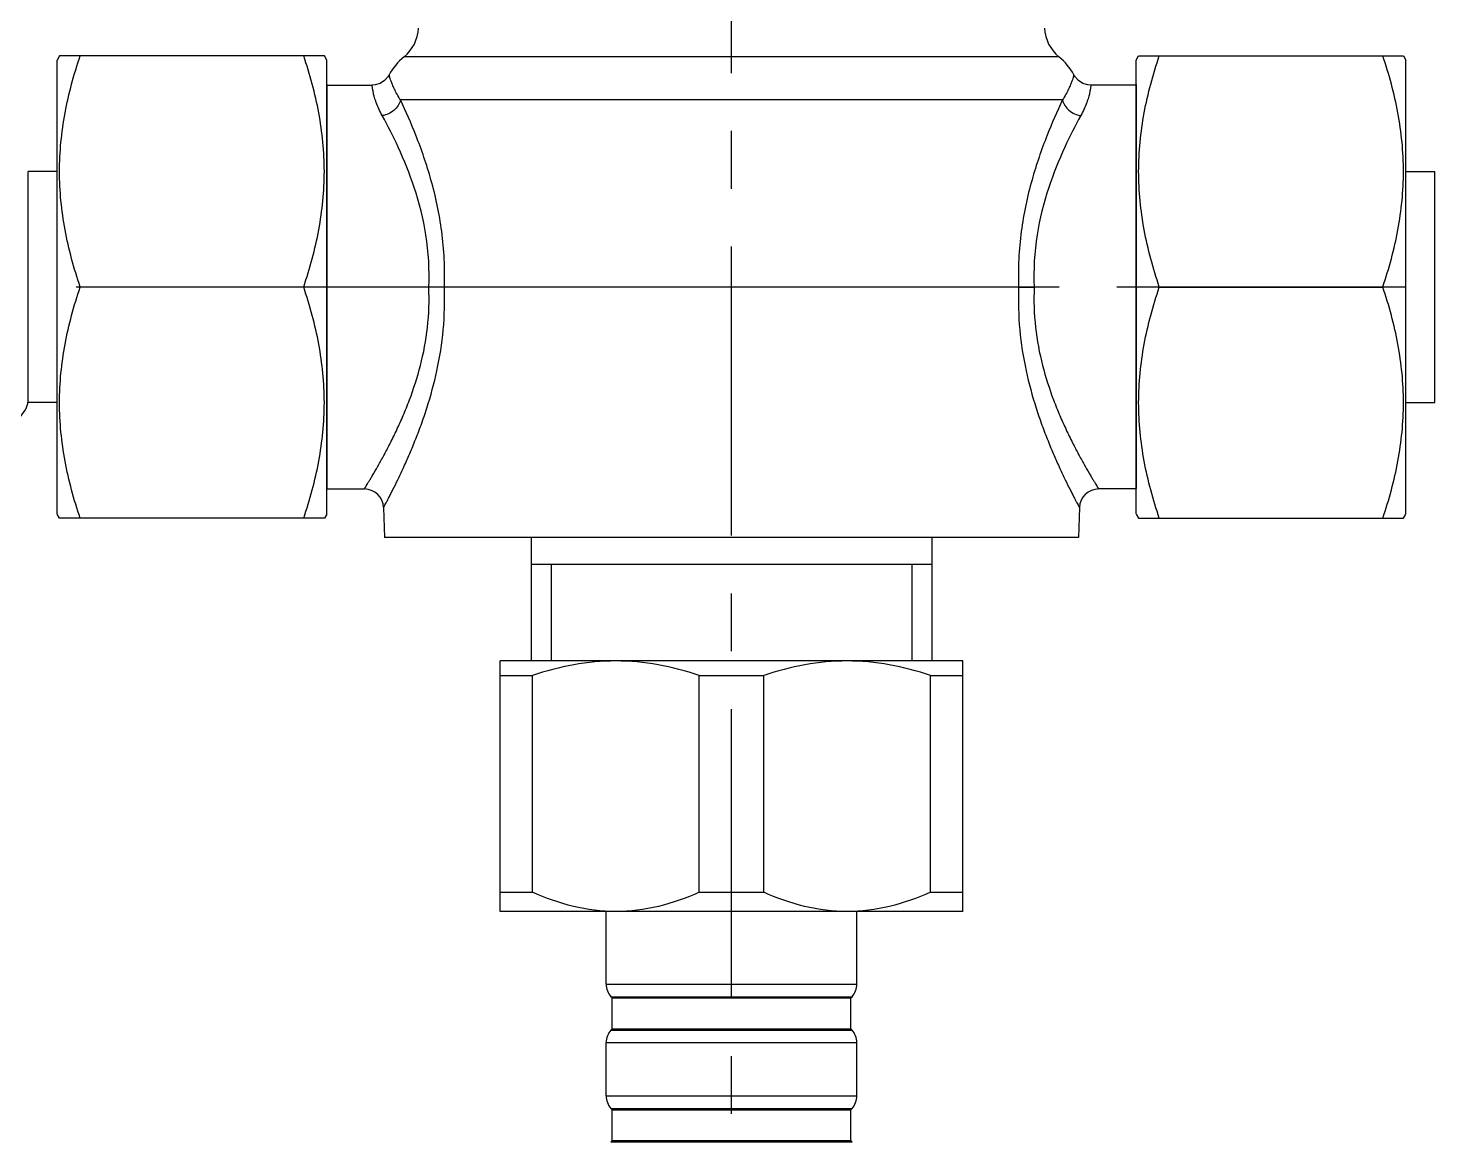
# Model space of a CAD drawing. Extents: x 0 to 1693, y 0 to 1240.
# Drawn here: x 446.2 to 519.2, y 318.9 to 376.7 of the extents above; entities that cross this region are included whole.
import ezdxf

# ---------------------------------------------------------------- set-up
doc = ezdxf.new("R2010")
doc.units = 0
doc.header["$LTSCALE"] = 40
doc.header["$MEASUREMENT"] = 0
doc.linetypes.add('CENTER', pattern=[0.6, 0.375, -0.075, 0.075, -0.075])
doc.layers.add('DEF_LAYER_ASSEM_MEMBER', color=7, linetype='CONTINUOUS')
doc.layers.add('DEF_LAYER_AXIS', color=7, linetype='CONTINUOUS')

msp = doc.modelspace()

# ---------------------------------------------------------------- linework, layer by layer
at = {"layer": 'DEF_LAYER_ASSEM_MEMBER', "color": 7, "linetype": 'Continuous'}
for p, q in [((447.8187863742169, 375.2578313945578), (447.6896872734169, 375.0342251927577)), ((461.5606720187166, 375.2576861618578), (447.8187025281168, 375.2576861618572)), ((461.6896872734169, 375.0342251927583), (461.5605881726169, 375.2578313945584)), ((503.6896872734178, 375.034225192759), (503.8187863742178, 375.257831394559)), ((503.8187025281181, 375.2576861618585), (517.5606720187179, 375.2576861618585)), ((517.5605881726178, 375.257831394559), (517.6896872734178, 375.034225192759)), ((447.6896872734178, 351.4816762772575), (447.6896872734169, 375.0336960463574)), ((461.6896872734178, 351.4816762772581), (461.6896872734169, 375.0336960463579)), ((503.6896872734178, 351.4816762772588), (503.6896872734178, 375.0336960463586)), ((517.6896872734178, 351.4816762772588), (517.6896872734178, 375.0336960463586)), ((461.6896872734169, 373.757686161808), (461.6896872734173, 352.802686161808)), ((461.6896872734169, 373.7351861618578), (464.0408449458173, 373.7351861618579)), ((503.6896872734178, 373.7351861618586), (501.3385296010174, 373.7351861618585)), ((503.6896872734178, 373.7576861618087), (503.6896872734178, 352.8026861618088)), ((446.1896872734173, 357.2576861618572), (446.1896872734169, 369.2576861618572)), ((447.6896872734169, 369.2576861618572), (446.1896872734169, 369.2576861618572)), ((517.6896872734178, 369.2576861618585), (519.1896872734178, 369.2576861618585)), ((519.1896872734178, 357.2576861618585), (519.1896872734178, 369.2576861618585)), ((460.4896872734171, 363.2576861618577), (448.8896872734172, 363.2576861618574)), ((497.5895075619178, 363.2576861618585), (467.7898669860178, 363.2576861618585)), ((504.8896872734181, 363.2576861618585), (516.489687273418, 363.2576861618585)), ((447.6896872734173, 357.2576861618572), (446.1896872734173, 357.2576861618572)), ((517.6896872734178, 357.2576861618585), (519.1896872734178, 357.2576861618585)), ((461.6896872734178, 352.7801861618578), (463.6359108575175, 352.7801861618578)), ((503.6896872734173, 352.7801861618585), (501.7434636893177, 352.7801861618585)), ((447.8187863742178, 351.2575409290575), (447.6896872734178, 351.4811471309577)), ((461.5606720187175, 351.2576861618578), (447.8187025281177, 351.2576861618572)), ((461.6896872734178, 351.4811471309582), (461.5605881726178, 351.2575409290581)), ((464.6353016846178, 351.8150856585585), (464.6896872734178, 350.2576861618585)), ((500.7440728623178, 351.8150856585585), (500.6896872734178, 350.2576861618585)), ((503.6896872734178, 351.4811471309589), (503.8187863742178, 351.2575409290588)), ((503.8187025281181, 351.2576861618585), (517.5606720187179, 351.2576861618585)), ((517.5605881726178, 351.2575409290588), (517.6896872734178, 351.4811471309589)), ((500.6896872734178, 350.2576861618585), (464.6896872734178, 350.2576861618585)), ((472.2896872734177, 350.2576861618585), (472.2896872734177, 343.8576861618585)), ((493.0896872734174, 350.2576861618585), (493.0896872734174, 343.8576861618585)), ((493.0896872734174, 348.8576861618585), (472.2896872734177, 348.8576861618585)), ((494.6896872734178, 343.8576861618585), (470.6896872734178, 343.8576861618585)), ((470.6896872734178, 330.8576861618585), (470.6896872734178, 343.8576861671585)), ((494.6896872734178, 330.8576861618585), (494.6896872734178, 343.8576861618585)), ((470.6896872734178, 343.1076524640586), (472.3595602545174, 343.1076524640586)), ((472.3595602545174, 331.8576861618585), (472.3595602545174, 343.1076524640586)), ((481.0198142923177, 343.1076524640586), (484.3595602545174, 343.1076524640586)), ((481.0198142923177, 331.8576861618585), (481.0198142923177, 343.1076524640586)), ((484.3595602545174, 331.8576861618585), (484.3595602545174, 343.1076524640586)), ((493.0198142923177, 343.1076524640586), (494.6896872734178, 343.1076524640586)), ((493.0198142923177, 331.8576861618585), (493.0198142923177, 343.1076524640586)), ((470.6896872734178, 331.8576861618585), (472.3595602545174, 331.8576861618585)), ((481.0198142923177, 331.8576861618585), (484.3595602545174, 331.8576861618585)), ((493.0198142923177, 331.8576861618585), (494.6896872734178, 331.8576861618585)), ((494.6896872842176, 330.8576861618585), (470.6896872627176, 330.8576861618585)), ((476.1896872734178, 327.0937603628585), (476.1896872734178, 330.8576861618585)), ((489.1896872734178, 327.0937603628585), (489.1896872734178, 330.8576861618585)), ((476.4896872734175, 326.3743185136585), (476.4327321895175, 326.4402934539585)), ((476.4896872734175, 326.3743185136585), (488.8896872734176, 326.3743185136585)), ((476.4896872734175, 324.7743185136585), (476.4896872734175, 326.3743185136585)), ((488.8896872734176, 326.3743185136585), (488.9466423573176, 326.4402934539585)), ((488.8896872734176, 324.7743185136585), (488.8896872734176, 326.3743185136585)), ((476.4327321895175, 324.7083435733585), (476.4896872734175, 324.7743185136585)), ((476.4896872734175, 324.7743185136585), (488.8896872734176, 324.7743185136585)), ((488.9466423573176, 324.7083435733585), (488.8896872734176, 324.7743185136585)), ((476.1896872734178, 321.2937603628585), (476.1896872734178, 324.0548766644585)), ((489.1896872734178, 321.2937603628585), (489.1896872734178, 324.0548766644585)), ((476.4896872734175, 320.5743185136585), (476.4327321895175, 320.6402934539585)), ((476.4896872734175, 320.5743185136585), (488.8896872734176, 320.5743185136585)), ((476.4896872734175, 318.9743185136585), (476.4896872734175, 320.5743185136585)), ((488.8896872734176, 320.5743185136585), (488.9466423573176, 320.6402934539585)), ((488.8896872734176, 318.9743185136585), (488.8896872734176, 320.5743185136585)), ((476.4327321895175, 318.9083435733585), (476.4896872734175, 318.9743185136585)), ((476.4896872734175, 318.9743185136585), (488.8896872734176, 318.9743185136585)), ((488.9466423573176, 318.9083435733585), (488.8896872734176, 318.9743185136585))]:
    msp.add_line(p, q, dxfattribs=at)
at = {"layer": 'DEF_LAYER_ASSEM_MEMBER', "color": 9, "linetype": 'Continuous'}
for p, q in [((499.6838483091178, 375.1976415659585), (465.6955262377178, 375.1976415659585)), ((499.8662956608177, 372.9622731621585), (465.5130788860179, 372.9622731621585)), ((476.1896872734178, 327.0937603628585), (489.1896872734178, 327.0937603628585)), ((476.4327321895175, 326.4402934539585), (488.9466423573176, 326.4402934539585)), ((476.4327321895175, 324.7083435733585), (488.9466423573176, 324.7083435733585)), ((476.1896872734178, 324.0548766644585), (489.1896872734178, 324.0548766644585)), ((476.1896872734178, 321.2937603628585), (489.1896872734178, 321.2937603628585)), ((476.4327321895175, 320.6402934539585), (488.9466423573176, 320.6402934539585)), ((476.4327321895175, 318.9083435733585), (488.9466423573176, 318.9083435733585))]:
    msp.add_line(p, q, dxfattribs=at)
at = {"layer": 'DEF_LAYER_ASSEM_MEMBER', "color": 2, "linetype": 'Continuous'}
for p, q in [((473.3296872734177, 348.8576861618585), (473.3296872734177, 343.8576861618585)), ((492.0496872734175, 348.8576861618585), (492.0496872734175, 343.8576861618585))]:
    msp.add_line(p, q, dxfattribs=at)
at = {"layer": 'DEF_LAYER_ASSEM_MEMBER', "color": 7, "linetype": 'Continuous'}
for points in [[(464.9238286684176, 374.2657826053585), (464.8608350276177, 374.1628084677585), (464.6787886949178, 373.9651032168586), (464.4505563850175, 373.8229709929585), (464.1925812321178, 373.7467651560585), (464.0408448264175, 373.7351861672585)], [(501.3385297204177, 373.7351861672585), (501.1867933348176, 373.7467651529585), (500.9288181915176, 373.8229709796585), (500.7005858803177, 373.9651031933585), (500.5185395384178, 374.1628084402585), (500.4555458784175, 374.2657826053585)]]:
    msp.add_lwpolyline(points, dxfattribs=at)
for centre, radius, start, end in [((464.4440227984178, 376.7576861618585), 2, 308.7373829715939, 357.9999999999997), ((500.9353517485179, 376.7576861618585), 2, 182.0000000000003, 231.2626170284049), ((467.5727813967178, 372.8575746720585), 3, 128.7373829715952, 152.0044573249009), ((497.8065931501178, 372.8575746720585), 3, 27.99554267509914, 51.2626170284048), ((444.9896872734171, 357.4576861618575), 1.2, 270, 1.628443996909321e-12), ((463.6359108576175, 351.7801861618585), 1, 1.999999999100962, 90.00000000139396), ((501.7434636893177, 351.7801861618585), 1, 89.99999999839761, 178.000000000899), ((477.1896872734178, 327.0937603628585), 1, 180, 220.8035048350934), ((488.1896872734178, 327.0937603628585), 1, 319.1964951649066, 0), ((477.1896872734178, 324.0548766644585), 1, 139.1964951649066, 180), ((488.1896872734178, 324.0548766644585), 1, 0, 40.80350483509341), ((477.1896872734178, 321.2937603628585), 1, 180, 220.8035048350934), ((488.1896872734178, 321.2937603628585), 1, 319.1964951649066, 0)]:
    msp.add_arc(centre, radius, start, end, dxfattribs=at)
for points, start_tangent, end_tangent in [([(448.8896872734172, 363.2576861618574), (448.1072850631167, 366.2251874498575), (447.8187026358169, 369.2577434314576), (448.1079991576166, 372.2902460323576), (448.8907345979169, 375.2576861618574)], (-0.3161121888528309, 0.9487218159495817), (0.316242206558411, 0.9486784844145394)), ([(460.4896872734171, 363.2576861618577), (461.2720894837166, 366.225187449858), (461.5606719110169, 369.2577434314582), (461.2713753893167, 372.2902460323581), (460.4886399489169, 375.2576861618577)], (0.316112188852764, 0.9487218159496041), (-0.316242206558478, 0.948678484414517)), ([(504.8896872734181, 363.2576861618585), (504.1072850631181, 366.2251874498587), (503.8187026358178, 369.2577434314588), (504.107999157518, 372.2902460323588), (504.8907345979178, 375.2576861618585)], (-0.3161121888527975, 0.9487218159495929), (0.3162422065584444, 0.9486784844145282)), ([(516.489687273418, 363.2576861618585), (517.272089483718, 366.2251874498587), (517.5606719110178, 369.2577434314588), (517.2713753892181, 372.2902460323588), (516.4886399489178, 375.2576861618585)], (0.3161121888527975, 0.9487218159495932), (-0.3162422065584445, 0.9486784844145282)), ([(448.8907344973177, 351.2576861618574), (448.107999282317, 354.2251277172573), (447.8187026287173, 357.2576308406574), (448.1072849668171, 360.2901862866575), (448.8896872734172, 363.2576861618574)], (-0.3162422243886192, 0.9486784784708348), (0.3161121888500339, 0.9487218159505137)), ([(460.4886400496175, 351.2576861618577), (461.2713752645172, 354.2251277172577), (461.5606719181174, 357.257630840658), (461.2720895801172, 360.290186286658), (460.4896872734171, 363.2576861618577)], (0.3162422243885522, 0.9486784784708572), (-0.3161121888501009, 0.9487218159504915)), ([(467.7898669359179, 363.2576861678585), (467.6301881726176, 363.2576739053585), (466.9814837120175, 363.2576861618585)], (-0.9999993123729126, -0.001172712113893743), (-0.9999988685000771, -0.001504326615354854)), ([(497.5895089136175, 363.2576861031586), (497.7491873515178, 363.2576989109585), (498.3978908349177, 363.2576861618585)], (0.9999993260085541, 0.001161026458563925), (0.9999989867414167, 0.001423557564591936)), ([(504.8907344972181, 351.2576861618585), (504.1079992823179, 354.2251277172585), (503.8187026287178, 357.2576308406586), (504.107284966718, 360.2901862866587), (504.8896872734181, 363.2576861618585)], (-0.3162422243885857, 0.948678478470846), (0.3161121888500674, 0.9487218159505028)), ([(516.4886400495179, 351.2576861618585), (517.2713752645182, 354.2251277172585), (517.5606719181178, 357.2576308406586), (517.272089580018, 360.2901862866587), (516.489687273418, 363.2576861618585)], (0.3162422243885857, 0.9486784784708462), (-0.3161121888500675, 0.9487218159505028)), ([(476.6896875901175, 343.8576861805585), (474.5017741485176, 343.6603591804585), (472.3595602545174, 343.1076524640586)], (-1, 0), (-0.9487492175399556, -0.3160299387990358)), ([(481.0198142923177, 343.1076524640586), (478.8776004694178, 343.6603591322585), (476.6896875901175, 343.8576861805585)], (-0.948749217535869, 0.3160299388113035), (-1, 0)), ([(488.6896872735178, 343.8576861618585), (486.5017739917175, 343.6603591532585), (484.3595602545174, 343.1076524640586)], (-1, 0), (-0.9487492175401608, -0.3160299387984191)), ([(493.0198142923177, 343.1076524640586), (490.8776003135176, 343.6603591639585), (488.6896872735178, 343.8576861618585)], (-0.9487492175402366, 0.316029938798192), (-1, 2.268005740438651e-11)), ([(476.6896872734178, 330.8576861618585), (474.4849123533177, 331.1247709343585), (472.3595602545174, 331.8576861618585)], (-0.9999999999999992, 3.998597279185863e-08), (-0.9139230570436734, 0.4058874792401788)), ([(481.0198142923177, 331.8576861618585), (478.8944619533177, 331.1247708814585), (476.6896872734178, 330.8576861618585)], (-0.9139230570418426, -0.4058874792443013), (-1, 0)), ([(488.6896872734178, 330.8576861618585), (486.4849123533177, 331.1247709340585), (484.3595602545174, 331.8576861618585)], (-1, 0), (-0.9139230570436734, 0.4058874792401788)), ([(493.0198142923177, 331.8576861618585), (490.8944619533177, 331.1247708814585), (488.6896872734178, 330.8576861618585)], (-0.9139230570418426, -0.4058874792443013), (-1, 0))]:
    msp.add_spline(points, degree=3, dxfattribs=dict(at, start_tangent=start_tangent, end_tangent=end_tangent))
at = {"layer": 'DEF_LAYER_ASSEM_MEMBER', "color": 9, "linetype": 'Continuous'}
for points, start_tangent, end_tangent in [([(465.5130788860179, 372.9622731621585), (465.3323719278178, 373.2645822158585), (465.1951693711176, 373.5299685597585), (465.0944791340175, 373.7554002214586), (465.0232935880176, 373.9398253426585), (464.9753119718175, 374.0828342668585), (464.9583666662174, 374.1388737026585), (464.9452560816176, 374.1846480898585), (464.9355071884174, 374.2201915769585), (464.9288548691175, 374.2455388170586), (464.9250464003176, 374.2607244934585), (464.9238290586177, 374.2657832893585)], (-0.539752873559831, 0.841823518015448), (-0.6564769472743859, 0.7543460861549579)), ([(500.4555454883175, 374.2657832893585), (500.4543279693175, 374.2607243828585), (500.4505194721178, 374.2455387003585), (500.4438672162178, 374.2201915115585), (500.4341184208179, 374.1846480860585), (500.4210079100176, 374.1388737261585), (500.4040626239175, 374.0828342777585), (500.3560809736177, 373.9398253154585), (500.2848954366177, 373.7554002953585), (500.1842051968179, 373.5299686636585), (500.0470025058175, 373.2645819201585), (499.8662956608177, 372.9622731621585)], (-0.6633739667525708, -0.7482880329358202), (-0.5397535596122349, -0.8418230781381095)), ([(464.5654625124175, 372.1486005397585), (464.3869491995174, 372.5050312003585), (464.2561257278176, 372.8231566712585), (464.1654774549174, 373.0975379837585), (464.1065481127175, 373.3251226572585), (464.0863990170178, 373.4206259041585), (464.0712203129178, 373.5037166134586), (464.0600997007177, 373.5742527875585), (464.0521302106176, 373.6320935368585), (464.0466199757175, 373.6771427051585), (464.0431612250177, 373.7093632171585), (464.0420798101177, 373.7206524059585), (464.0413656509177, 373.7287220453585), (464.0409702089178, 373.7335680067585), (464.0408449458178, 373.7351861618585)], (-0.4807468370577428, 0.8768594406511092), (-0.9110148269947703, 0.4123735988102155)), ([(501.3385296010174, 373.7351861618585), (501.3384041366176, 373.7335679382585), (501.3380085788176, 373.7287219368585), (501.3372943742179, 373.7206522811586), (501.3362129696175, 373.7093630947585), (501.3327543466175, 373.6771426244585), (501.3272442831176, 373.6320935145585), (501.3192748974175, 373.5742528028585), (501.3081543062176, 373.5037166355585), (501.2929755764176, 373.4206259163585), (501.2728264457178, 373.3251226582585), (501.2138971206177, 373.0975380031585), (501.1232488508176, 372.8231566928586), (500.9924251612174, 372.5050311084585), (500.8139120345177, 372.1486005397585)], (-0.9124810384143766, -0.4091189980118513), (-0.4807458733635765, -0.8768599690052524)), ([(465.5130788860179, 372.9622731621585), (465.1777429855179, 372.4263378421585), (464.5654625124175, 372.1486005397585)], (-0.2171589390113961, -0.9761362585251327), (-0.9903260608079535, -0.1387598403162883)), ([(467.7898669860178, 363.2576861618585), (467.6544686868178, 366.1495459431585), (467.0947101818174, 368.8245231492585), (466.3098997481175, 371.1302631071585), (465.5130788860179, 372.9622731621585)], (0.04033084422552207, 0.9991863805136942), (-0.427313026430403, 0.9041037426329401)), ([(499.8662956608177, 372.9622731621585), (499.0694740946178, 371.1302616384585), (498.2846635577175, 368.8245201684585), (497.7249057334175, 366.1495453399585), (497.5895075619178, 363.2576861618585)], (-0.4273117027886766, -0.904104368234023), (0.04033082701132334, -0.9991863812085225)), ([(499.8662956608177, 372.9622731621585), (500.2016315614178, 372.4263378421585), (500.8139120345177, 372.1486005397585)], (0.2171589390113961, -0.9761362585251327), (0.9903260608079535, -0.1387598403162883)), ([(466.9814837120175, 363.2576861618585), (466.8314659314178, 365.9568095874586), (466.2250267573177, 368.4202609886585), (465.3948300362176, 370.5079803623585), (464.5654625124175, 372.1486005397585)], (0.04732205371421714, 0.9988796840622343), (-0.4807821433387499, 0.8768400827098392)), ([(500.8139120345177, 372.1486005397585), (499.9845445604178, 370.5079804156585), (499.1543477910177, 368.4202610031585), (498.5479086316177, 365.9568095976585), (498.3978908349177, 363.2576861618585)], (-0.4807823583395949, -0.8768399648222117), (0.04732200789352713, -0.9988796862329942)), ([(463.6359108576175, 352.7801861618585), (463.6379893584176, 352.7835206280585), (463.6441997042175, 352.7935022455586), (463.6545053228178, 352.8100992033585), (463.6688696423175, 352.8332796907586), (463.7096280945175, 352.8992640102585), (463.7660921058177, 352.9911276085585), (463.8375415734176, 353.1082701643585), (463.9231777922178, 353.2500277734585), (464.0221545806176, 353.4157112935585), (464.1334118761179, 353.6045178845585), (464.3882763288175, 354.0481654661585), (464.6783008807179, 354.5745104027585), (464.9932761178175, 355.1774686597585), (465.3224805508175, 355.8518691846585), (465.6547441226176, 356.5932570478585), (465.9780242750176, 357.3979607860585), (466.5454920258176, 359.1825994229585), (466.9131226576178, 361.1638428814585), (466.9814837120175, 363.2576861618585)], (0.8036973965059238, 0.5950382297378886), (-0.04730307268245634, 0.9988805831103127)), ([(464.6353016846178, 351.8150856585585), (464.6373455960174, 351.8188907181585), (464.6434520068178, 351.8302784762585), (464.6535834130177, 351.8492097505585), (464.6677023103175, 351.8756453585585), (464.7077523095177, 351.9508725982585), (464.7631733742178, 352.0555200235585), (464.8331999501179, 352.1888154737585), (464.9170113982177, 352.3499326324585), (465.0136928126176, 352.5379771987585), (465.1221209208175, 352.7519045975585), (465.3695781057177, 353.2531579539585), (465.6495219376175, 353.8453421406585), (465.9514914603178, 354.5204362748585), (466.2646592136175, 355.2714336697585), (466.5779102206175, 356.0920081063585), (466.8797031999175, 356.9766764566585), (467.4007151241176, 358.9163181819585), (467.7305641765179, 361.0372258060585), (467.7898662002176, 363.2576861618585)], (0.2394677955028467, 0.9709043078063908), (-0.04029125392231814, 0.9991879777386071)), ([(497.5895084150179, 363.2576861618585), (497.6488275859178, 361.0372158599586), (497.9786555503179, 358.9163010792585), (498.4996711025178, 356.9766626652585), (498.8014648572175, 356.0919965225585), (499.1147165876177, 355.2714250956585), (499.4278851405179, 354.5204314840585), (499.7298547819178, 353.8453399305585), (500.0097979653178, 353.2531561567585), (500.2572546072179, 352.7519031157585), (500.3656824485179, 352.5379762810585), (500.4623637174177, 352.3499321686585), (500.5461750950176, 352.1888152163585), (500.6162014405177, 352.0555199003585), (500.6716223512176, 351.9508724520585), (500.7116723463178, 351.8756450996585), (500.7257912273176, 351.8492094917585), (500.7359226086178, 351.8302782593585), (500.7420289877177, 351.8188905868585), (500.7440728623178, 351.8150856585585)], (-0.04029245797504109, -0.999187929185661), (0.2382922556528128, -0.9711934930259236)), ([(498.3978908349177, 363.2576861618585), (498.4662584875177, 361.1638347182585), (498.8338735579177, 359.1825913282585), (499.4013495288177, 357.3979560815585), (499.7246295002178, 356.5932526121585), (500.0568930093177, 355.8518654237585), (500.3861011728177, 355.1774660240585), (500.7010771302175, 354.5745087549585), (500.9910975868174, 354.0481637418585), (501.2459614555178, 353.6045165793585), (501.3572198992179, 353.4157103810585), (501.4561977710177, 353.2500271651585), (501.5418342071175, 353.1082697856585), (501.6132832146177, 352.9911274188585), (501.6697467409176, 352.8992638786585), (501.7105050411178, 352.8332795433585), (501.7248693402175, 352.8100990697585), (501.7351749448176, 352.7935021408585), (501.7413852595178, 352.7835205678585), (501.7434636893177, 352.7801861618585)], (-0.04729427205689049, -0.9988809998346193), (0.7973425552238832, -0.6035270082018275))]:
    msp.add_spline(points, degree=3, dxfattribs=dict(at, start_tangent=start_tangent, end_tangent=end_tangent))
at = {"layer": 'DEF_LAYER_AXIS', "color": 1, "linetype": 'CENTER'}
for p, q in [((482.6896872734178, 302.3576861618585), (482.6896872734178, 580.5508332085585)), ((517.6896872734178, 363.2576861618585), (447.6896872734178, 363.2576861618585))]:
    msp.add_line(p, q, dxfattribs=at)

doc.saveas('drawing.dxf')
